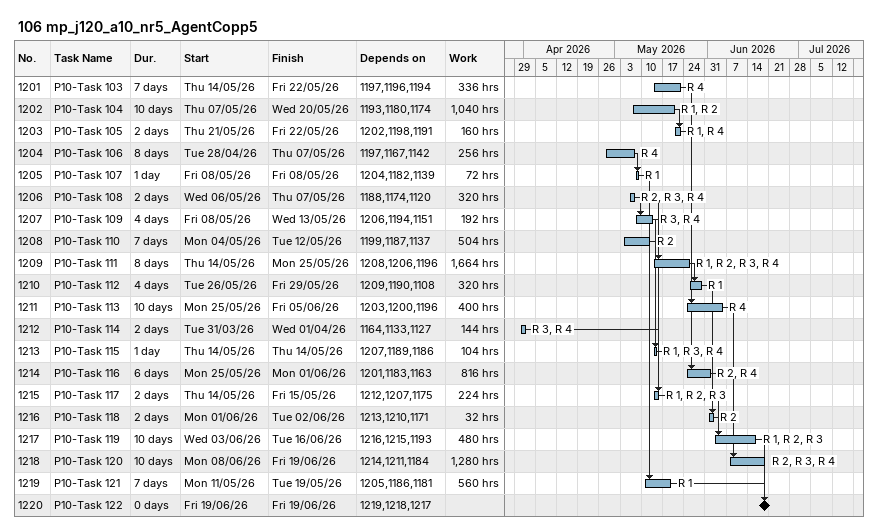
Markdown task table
106 mp_j120_a10_nr5_AgentCopp5

| ID | Task | Duration | Start | Finish | Predecessors | Resources | Work (h) |
|---|---|---|---|---|---|---|---|
| 1201 | P10-Task 103 | 7d | 2026-05-14 | 2026-05-22 | 1197, 1196, 1194 | R 4 | 336 |
| 1202 | P10-Task 104 | 10d | 2026-05-07 | 2026-05-20 | 1193, 1180, 1174 | R 1, R 2 | 1040 |
| 1203 | P10-Task 105 | 2d | 2026-05-21 | 2026-05-22 | 1202, 1198, 1191 | R 1, R 4 | 160 |
| 1204 | P10-Task 106 | 8d | 2026-04-28 | 2026-05-07 | 1197, 1167, 1142 | R 4 | 256 |
| 1205 | P10-Task 107 | 1d | 2026-05-08 | 2026-05-08 | 1204, 1182, 1139 | R 1 | 72 |
| 1206 | P10-Task 108 | 2d | 2026-05-06 | 2026-05-07 | 1188, 1174, 1120 | R 2, R 3, R 4 | 320 |
| 1207 | P10-Task 109 | 4d | 2026-05-08 | 2026-05-13 | 1206, 1194, 1151 | R 3, R 4 | 192 |
| 1208 | P10-Task 110 | 7d | 2026-05-04 | 2026-05-12 | 1199, 1187, 1137 | R 2 | 504 |
| 1209 | P10-Task 111 | 8d | 2026-05-14 | 2026-05-25 | 1208, 1206, 1196 | R 1, R 2, R 3, R 4 | 1664 |
| 1210 | P10-Task 112 | 4d | 2026-05-26 | 2026-05-29 | 1209, 1190, 1108 | R 1 | 320 |
| 1211 | P10-Task 113 | 10d | 2026-05-25 | 2026-06-05 | 1203, 1200, 1196 | R 4 | 400 |
| 1212 | P10-Task 114 | 2d | 2026-03-31 | 2026-04-01 | 1164, 1133, 1127 | R 3, R 4 | 144 |
| 1213 | P10-Task 115 | 1d | 2026-05-14 | 2026-05-14 | 1207, 1189, 1186 | R 1, R 3, R 4 | 104 |
| 1214 | P10-Task 116 | 6d | 2026-05-25 | 2026-06-01 | 1201, 1183, 1163 | R 2, R 4 | 816 |
| 1215 | P10-Task 117 | 2d | 2026-05-14 | 2026-05-15 | 1212, 1207, 1175 | R 1, R 2, R 3 | 224 |
| 1216 | P10-Task 118 | 2d | 2026-06-01 | 2026-06-02 | 1213, 1210, 1171 | R 2 | 32 |
| 1217 | P10-Task 119 | 10d | 2026-06-03 | 2026-06-16 | 1216, 1215, 1193 | R 1, R 2, R 3 | 480 |
| 1218 | P10-Task 120 | 10d | 2026-06-08 | 2026-06-19 | 1214, 1211, 1184 | R 2, R 3, R 4 | 1280 |
| 1219 | P10-Task 121 | 7d | 2026-05-11 | 2026-05-19 | 1205, 1186, 1181 | R 1 | 560 |
| 1220 | P10-Task 122 | 0d | 2026-06-19 | 2026-06-19 | 1219, 1218, 1217 |  |  |
